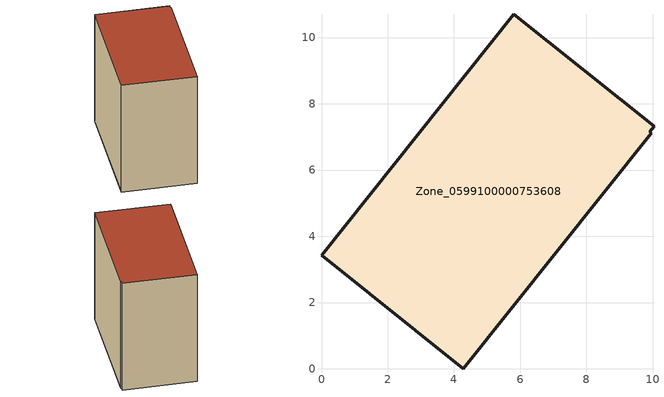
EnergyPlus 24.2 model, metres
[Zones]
Zone_0599100000753608
 floor ground (C_G): 0,3.42 5.81,10.71 10.04,7.33 9.9,7.16 9.96,7.12 4.29,0 z0.54
 wall outside (C_F): 0,3.42 4.29,0 9.96,7.12 9.9,7.16 10.04,7.33 5.81,10.71 0,3.42 z0.54:9.6
 roof outside (C_R): 5.81,10.71 0,3.42 4.29,0 9.96,7.12 9.9,7.16 10.04,7.33 z9.6
[BUILDING]
Pand.0599100000753608: North Axis=0; Terrain=City; Loads Convergence Tolerance Value=0.04; Temperature Convergence Tolerance Value=0.4; Solar Distribution=FullExterior; Maximum Number of Warmup Days=25; Minimum Number of Warmup Days=1
[Site:Location]
Rotterdam.The.Hague.AP_ZH_NLD Design_Conditions: Latitude=51.96; Longitude=4.45; Time Zone=1; Elevation=-4.5
[SITE:GROUNDTEMPERATURE:BUILDINGSURFACE]
18, 18, 18, 18, 18, 18, 18, 18, 18, 18, 18, 18
[MATERIAL] Thermal Absorptance=0.9; Solar Absorptance=0.7; Visible Absorptance=0.7
Name | Roughness | Thickness | Conductivity | Density | Specific Heat
G.TI.2006-2014 | MediumSmooth | 0.15 | 0.06 | 540 | 1210
F.TI.2006-2014 | Rough | 0.3 | 0.12 | 1920 | 840
R.TI.2006-2014 | MediumRough | 0.2 | 0.08 | 1500 | 1000
[CONSTRUCTION]
C_G: G.TI.2006-2014
C_F: F.TI.2006-2014
C_R: R.TI.2006-2014
[ZONE]
Zone_0599100000753608: Type=1; Multiplier=1; Ceiling Height=Autocalculate; Volume=Autocalculate; Floor Area=autocalculate; Part of Total Floor Area=Yes
[ZONEINFILTRATION:DESIGNFLOWRATE]
Infil_Zone_0599100000753608: Zone or ZoneList or Space or SpaceList=Zone_0599100000753608; Schedule=AlwaysOn; Design Flow Rate Calculation Method=Flow/Area; Flow Rate per Floor Area=0.0015; Constant Term Coefficient=1; Temperature Term Coefficient=0; Velocity Term Coefficient=0; Velocity Squared Term Coefficient=0
[HVACTEMPLATE:ZONE:IDEALLOADSAIRSYSTEM]
Zone_0599100000753608: Maximum Heating Supply Air Temperature=50; Minimum Cooling Supply Air Temperature=13; Maximum Heating Supply Air Humidity Ratio=0.0156; Minimum Cooling Supply Air Humidity Ratio=0.0077; Heating Limit=NoLimit; Cooling Limit=NoLimit; Dehumidification Control Type=ConstantSensibleHeatRatio; Cooling Sensible Heat Ratio=0.7; Dehumidification Setpoint=60; Humidification Control Type=None; Humidification Setpoint=30; Outdoor Air Method=None; Outdoor Air Flow Rate per Person=0.00944; Outdoor Air Flow Rate per Zone Floor Area=0; Outdoor Air Flow Rate per Zone=0; Demand Controlled Ventilation Type=None; Outdoor Air Economizer Type=NoEconomizer; Heat Recovery Type=None; Sensible Heat Recovery Effectiveness=0.7; Latent Heat Recovery Effectiveness=0.65
[ZONECONTROL:THERMOSTAT]
ThermostatControl_Zone_0599100000753608: Zone or ZoneList=Zone_0599100000753608; Control Type Schedule=DualSetpointControlType; Control 1=Thermostat_Zone_0599100000753608; Temperature Difference Between Cutout And Setpoint=0
[THERMOSTATSETPOINT:DUALSETPOINT]
Thermostat_Zone_0599100000753608: Heating Setpoint Temperature Schedule=HeatingSetpoint_Zone_0599100000753608; Cooling Setpoint Temperature Schedule=CoolingSetpoint_Zone_0599100000753608
[SCHEDULE:COMPACT]
HeatingSetpoint_Zone_0599100000753608: Through: 12/31, For: AllDays, Until: 24:00, 21
CoolingSetpoint_Zone_0599100000753608: Through: 12/31, For: AllDays, Until: 24:00, 24
DualSetpointControlType: Through: 12/31, For: AllDays, Until: 24:00, 4
AlwaysOn: Through: 12/31, For: AllDays, Until: 24:00, 1
